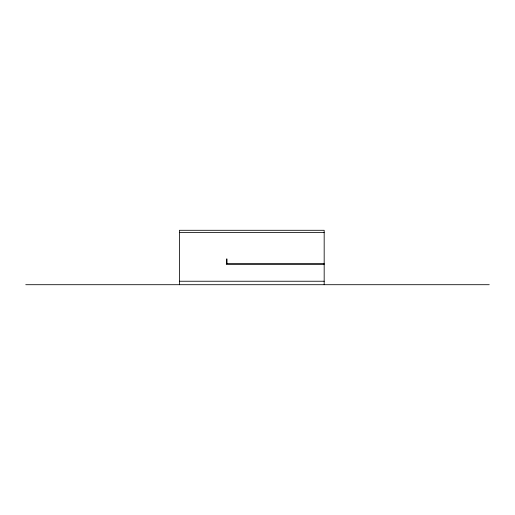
<?xml version="1.0" encoding="UTF-8"?>
<svg xmlns="http://www.w3.org/2000/svg" width="515" height="515" viewBox="0 0 515 515"><rect width="100%" height="100%" fill="white"/><g stroke="black" fill="none" stroke-linecap="round" stroke-linejoin="round"><path stroke-width="0.77" d="M179.452 232.606L324.173 232.606M324.173 263.616L226.343 263.616L226.343 264.478L324.173 264.478M179.452 281.235L324.173 281.235M25.75 284.705L489.25 284.705M324.173 284.705L324.173 230.295L179.452 230.295L179.452 284.705M227.012 263.616L227.012 258.981L226.433 258.981L226.433 263.616"/></g></svg>
